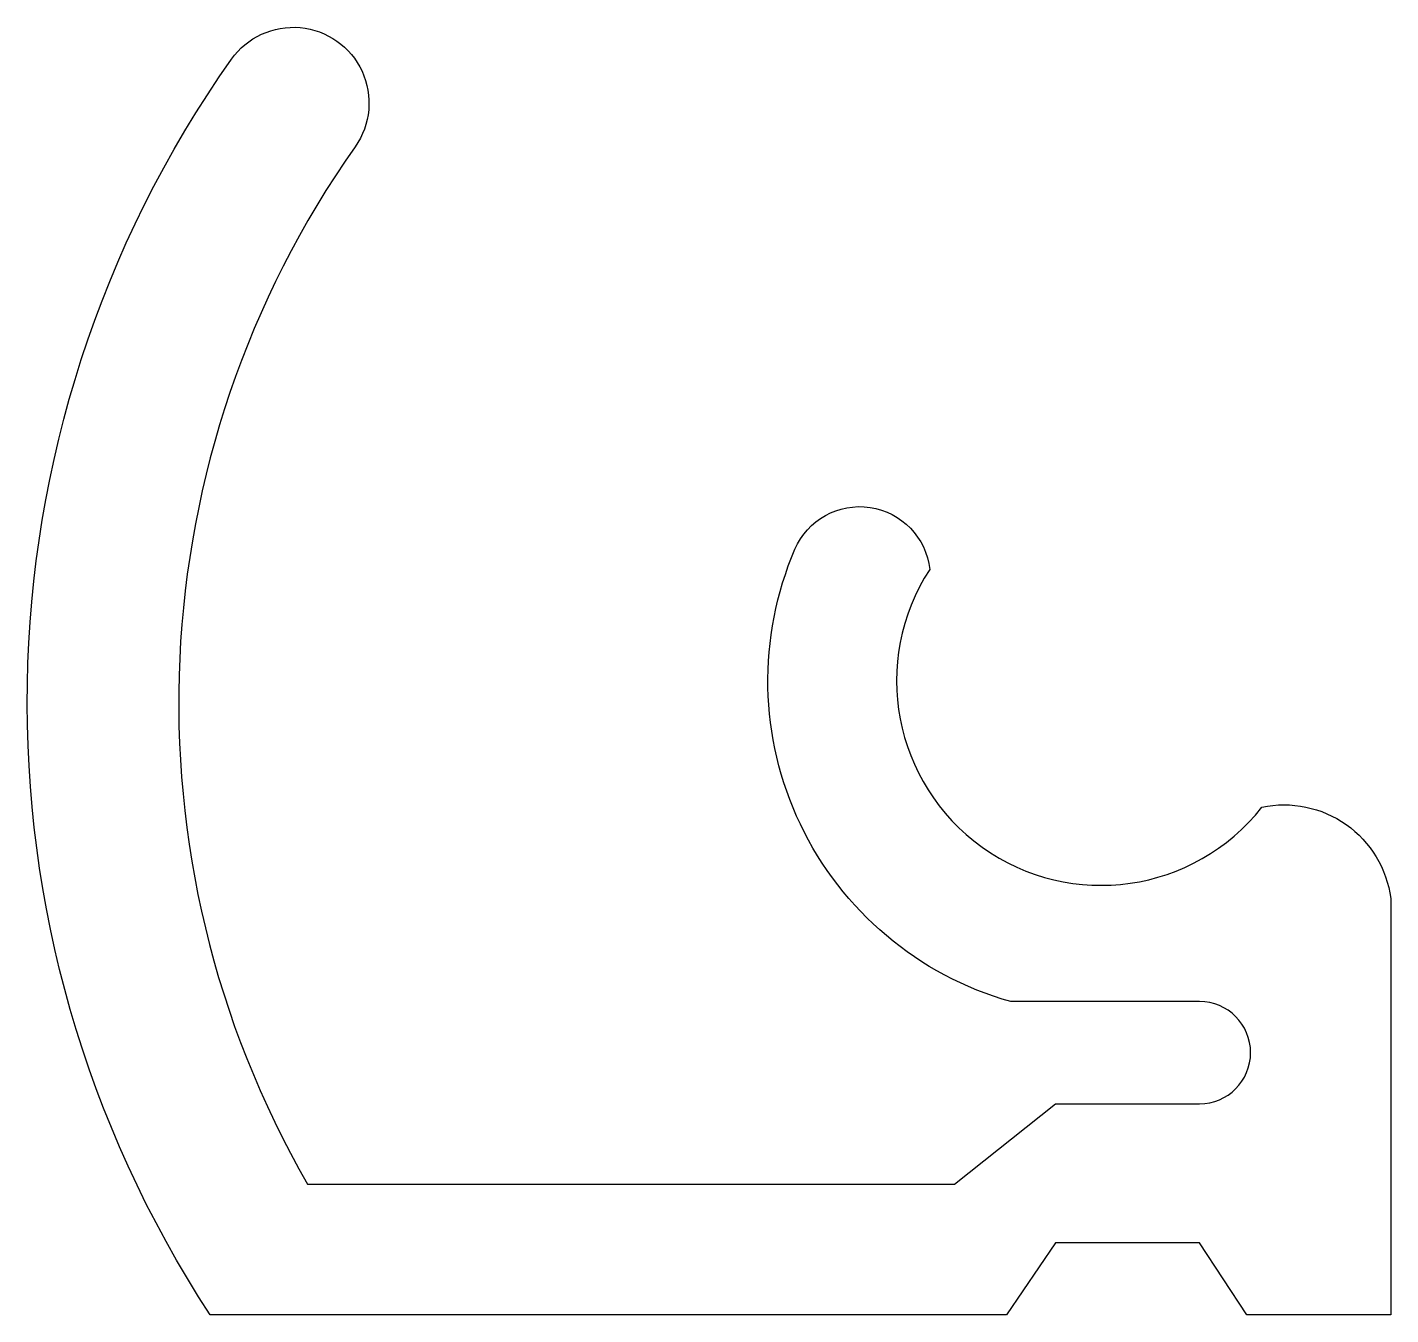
# Model space of a CAD drawing. Extents: x 240.3 to 276.3, y 228.9 to 262.9.
import ezdxf

# ---------------------------------------------------------------- set-up
doc = ezdxf.new("R2010")
doc.units = 0
doc.layers.add('ANA', color=220, linetype='CONTINUOUS')

msp = doc.modelspace()

# ---------------------------------------------------------------- linework, layer by layer
at = {"layer": 'ANA'}
msp.add_lwpolyline([(248.939, 259.779, 0.292327), (247.682, 232.383), (264.771, 232.383), (267.441, 234.503), (271.241, 234.503, 1), (271.241, 237.203), (266.254, 237.203, -0.453166), (260.556, 249.147, -0.770592), (264.114, 248.616, 0.956241), (272.888, 242.337, -0.436648), (276.291, 239.928), (276.291, 228.933), (272.491, 228.933), (271.241, 230.833), (267.441, 230.833), (266.141, 228.933), (245.111, 228.933, -0.308106), (245.671, 262.086, -1)], format="xyb", close=True, dxfattribs=at)

doc.saveas('drawing.dxf')
